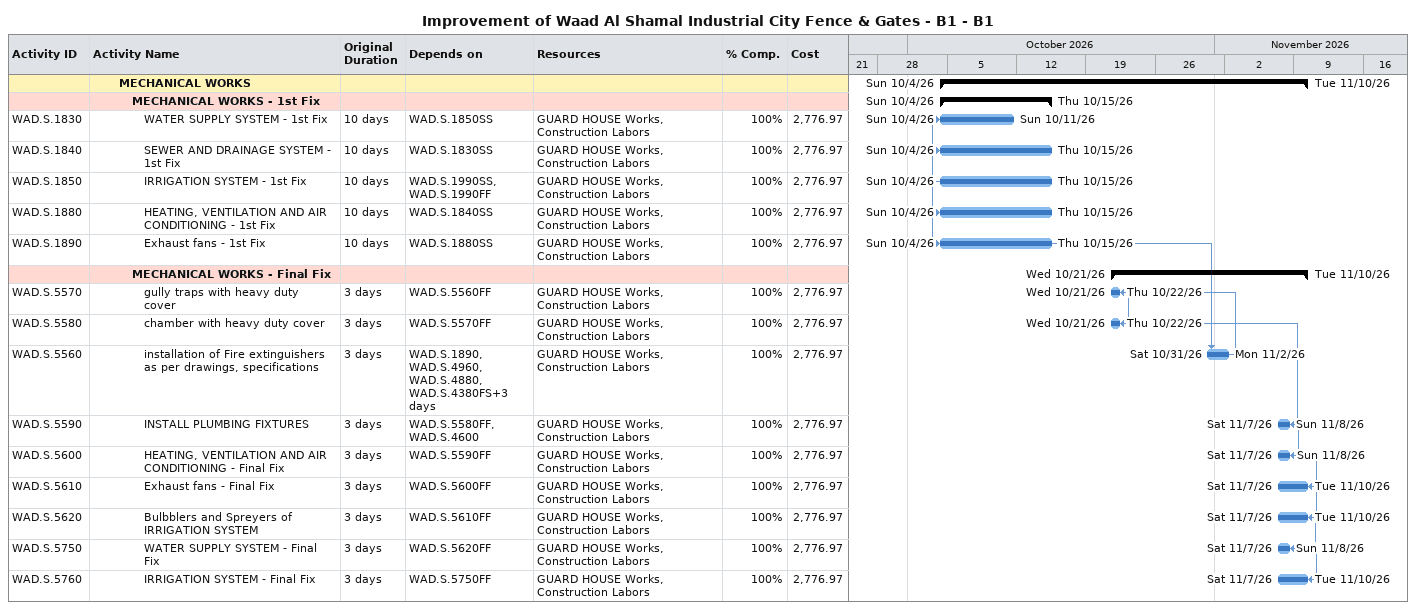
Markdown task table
Improvement of Waad Al Shamal Industrial City Fence & Gates - B1 - B1

| ID | Level | Task | Original duration | Start | Finish | Predecessors | Resources | % complete | Cost |
|---|---|---|---|---|---|---|---|---|---|
|  | 3 | **MECHANICAL WORKS** |  | 2026-10-04 | 2026-11-10 |  |  |  |  |
|  | 4 | **MECHANICAL WORKS - 1st Fix** |  | 2026-10-04 | 2026-10-15 |  |  |  |  |
| WAD.S.1830 | 5 | WATER SUPPLY SYSTEM - 1st Fix | 10d | 2026-10-04 | 2026-10-11 | WAD.S.1850SS | GUARD HOUSE Works, Construction Labors | 100 | 2776.97 |
| WAD.S.1840 | 5 | SEWER AND DRAINAGE SYSTEM - 1st Fix | 10d | 2026-10-04 | 2026-10-15 | WAD.S.1830SS | GUARD HOUSE Works, Construction Labors | 100 | 2776.97 |
| WAD.S.1850 | 5 | IRRIGATION SYSTEM - 1st Fix | 10d | 2026-10-04 | 2026-10-15 | WAD.S.1990SS, WAD.S.1990FF | GUARD HOUSE Works, Construction Labors | 100 | 2776.97 |
| WAD.S.1880 | 5 | HEATING, VENTILATION AND AIR CONDITIONING - 1st Fix | 10d | 2026-10-04 | 2026-10-15 | WAD.S.1840SS | GUARD HOUSE Works, Construction Labors | 100 | 2776.97 |
| WAD.S.1890 | 5 | Exhaust fans - 1st Fix | 10d | 2026-10-04 | 2026-10-15 | WAD.S.1880SS | GUARD HOUSE Works, Construction Labors | 100 | 2776.97 |
|  | 4 | **MECHANICAL WORKS - Final Fix** |  | 2026-10-21 | 2026-11-10 |  |  |  |  |
| WAD.S.5570 | 5 | gully traps with heavy duty cover | 3d | 2026-10-21 | 2026-10-22 | WAD.S.5560FF | GUARD HOUSE Works, Construction Labors | 100 | 2776.97 |
| WAD.S.5580 | 5 | chamber with heavy duty cover | 3d | 2026-10-21 | 2026-10-22 | WAD.S.5570FF | GUARD HOUSE Works, Construction Labors | 100 | 2776.97 |
| WAD.S.5560 | 5 | installation of Fire extinguishers as per drawings, specifications | 3d | 2026-10-31 | 2026-11-02 | WAD.S.1890, WAD.S.4960, WAD.S.4880, WAD.S.4380FS+3d | GUARD HOUSE Works, Construction Labors | 100 | 2776.97 |
| WAD.S.5590 | 5 | INSTALL PLUMBING FIXTURES | 3d | 2026-11-07 | 2026-11-08 | WAD.S.5580FF, WAD.S.4600 | GUARD HOUSE Works, Construction Labors | 100 | 2776.97 |
| WAD.S.5600 | 5 | HEATING, VENTILATION AND AIR CONDITIONING - Final Fix | 3d | 2026-11-07 | 2026-11-08 | WAD.S.5590FF | GUARD HOUSE Works, Construction Labors | 100 | 2776.97 |
| WAD.S.5610 | 5 | Exhaust fans - Final Fix | 3d | 2026-11-07 | 2026-11-10 | WAD.S.5600FF | GUARD HOUSE Works, Construction Labors | 100 | 2776.97 |
| WAD.S.5620 | 5 | Bulbblers and Spreyers of IRRIGATION SYSTEM | 3d | 2026-11-07 | 2026-11-10 | WAD.S.5610FF | GUARD HOUSE Works, Construction Labors | 100 | 2776.97 |
| WAD.S.5750 | 5 | WATER SUPPLY SYSTEM - Final Fix | 3d | 2026-11-07 | 2026-11-08 | WAD.S.5620FF | GUARD HOUSE Works, Construction Labors | 100 | 2776.97 |
| WAD.S.5760 | 5 | IRRIGATION SYSTEM - Final Fix | 3d | 2026-11-07 | 2026-11-10 | WAD.S.5750FF | GUARD HOUSE Works, Construction Labors | 100 | 2776.97 |
